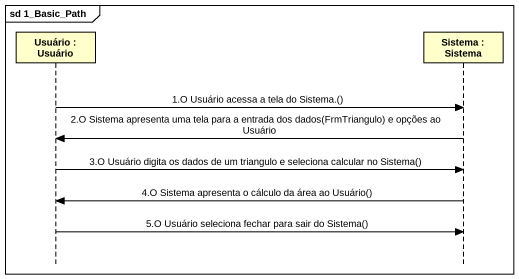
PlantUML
@startuml
mainframe sd 1_Basic_Path
hide footbox
participant "Usuário : Usuário" as Usuário
participant "Sistema : Sistema" as Sistema

Usuário -> Sistema : 1.O Usuário acessa a tela do Sistema.()
Sistema -> Usuário : 2.O Sistema apresenta uma tela para a entrada dos dados(FrmTriangulo) e opções ao Usuário
Usuário -> Sistema : 3.O Usuário digita os dados de um triangulo e seleciona calcular no Sistema()
Sistema -> Usuário : 4.O Sistema apresenta o cálculo da área ao Usuário()
Usuário -> Sistema : 5.O Usuário seleciona fechar para sair do Sistema()
@enduml
